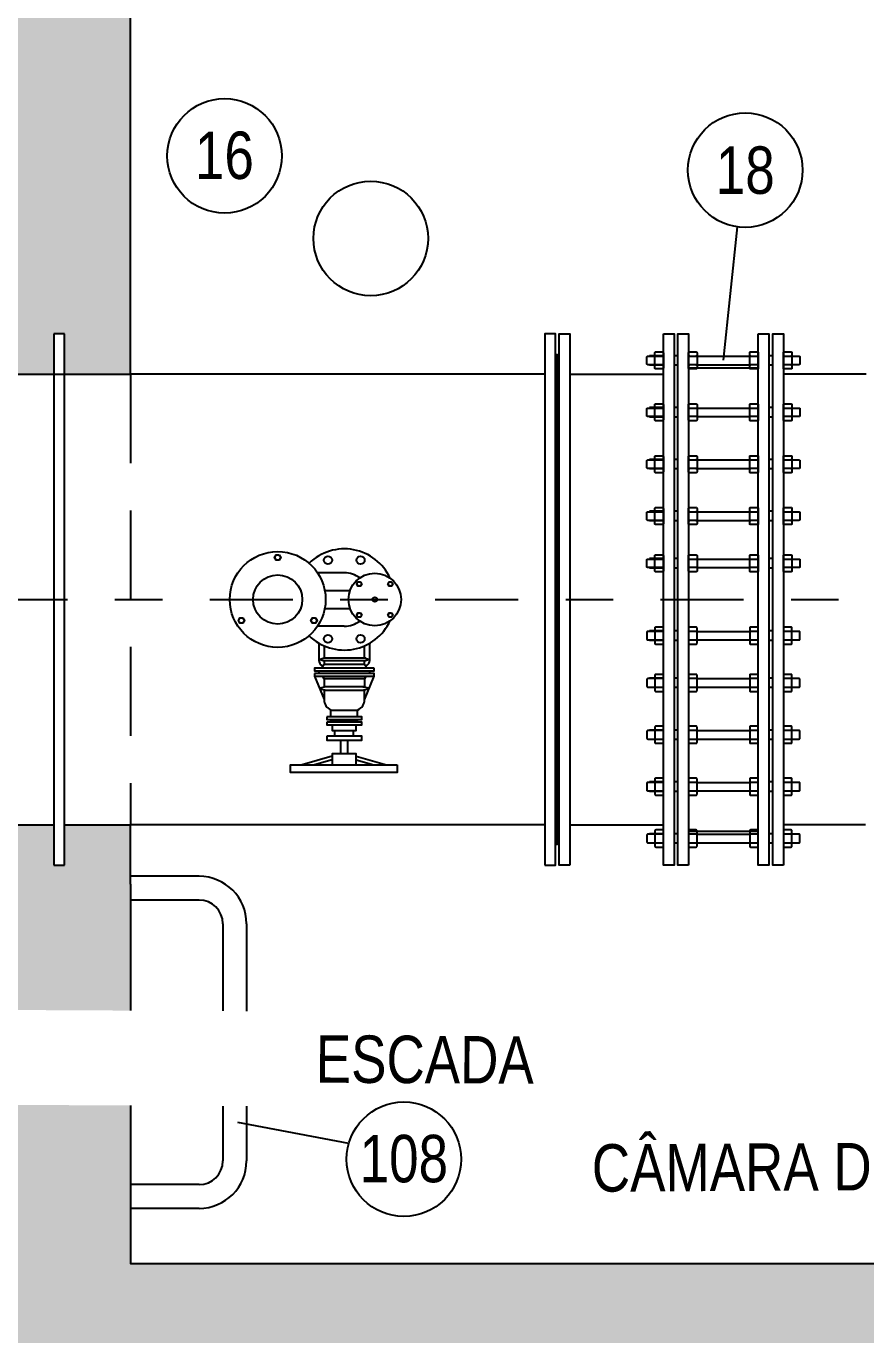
# Model space of a CAD drawing. Header units: feet. Extents: x 0 to 285175, y 0 to 9111378.
# Drawn here: x 285102.348 to 285104.118, y 9111372.079 to 9111374.838 of the extents above; entities that cross this region are included whole.
import ezdxf
from ezdxf.enums import TextEntityAlignment as Align

# ---------------------------------------------------------------- set-up
doc = ezdxf.new("R2010")
doc.units = ezdxf.units.FT
doc.header["$MEASUREMENT"] = 0
doc.linetypes.add('DASHDOT', pattern=[1, 0.5, -0.25, 0, -0.25])
doc.linetypes.add('HIDDEN', pattern=[0.375, 0.25, -0.125])
for name, color, linetype in [('01', 1, 'CONTINUOUS'), ('01PROJ', 1, 'HIDDEN'), ('EIXO', 1, 'DASHDOT'), ('FLANGES', 7, 'CONTINUOUS'), ('H-SA-CONTORNO', 2, 'CONTINUOUS'), ('H-SA-ESTRUTURA (CORTE)', 5, 'CONTINUOUS'), ('H-SA-HTC CONCRETO', 253, 'CONTINUOUS'), ('H-SA-TEXTO', 2, 'CONTINUOUS'), ('INDIC', 2, 'CONTINUOUS'), ('Top View-Ferro Fundido - JGS - K7(Esgoto)', 7, 'CONTINUOUS')]:
    doc.layers.add(name, color=color, linetype=linetype)
doc.styles.add('EGC_Arial_2.0mm', font='arial.ttf', dxfattribs={"width": 0.8, "height": 2})

msp = doc.modelspace()

# ---------------------------------------------------------------- hatches: boundary and pattern name
at = {"layer": 'H-SA-HTC CONCRETO'}
h = msp.add_hatch(color=256, dxfattribs=at)
h.dxf.hatch_style = 1
h.paths.add_polyline_path([(285098.2176, 9111375.0292), (285101.2176, 9111375.0292), (285101.2176, 9111375.3292), (285097.0676, 9111375.3292), (285097.0676, 9111374.8792), (285098.0676, 9111374.8792)])
h.paths.add_polyline_path([(285101.2176, 9111372.2292), (285098.2176, 9111372.2292), (285098.0676, 9111372.3792), (285097.0676, 9111372.3792), (285097.0676, 9111371.7792), (285098.0676, 9111371.7792), (285098.2176, 9111371.9292), (285101.2176, 9111371.9292)])
h.paths.add_polyline_path([(285106.3676, 9111370.0542), (285106.2289, 9111370.0542), (285106.2289, 9111369.9692), (285106.2064, 9111369.9692), (285106.2064, 9111370.0542), (285106.0676, 9111370.0542), (285106.0676, 9111369.1292), (285105.2176, 9111369.1292), (285102.5676, 9111369.1292), (285102.5676, 9111369.9292), (285102.5676, 9111370.0542), (285102.4289, 9111370.0542), (285102.4289, 9111369.9692), (285102.4064, 9111369.9692), (285102.4064, 9111370.0542), (285102.2676, 9111370.0542), (285102.2676, 9111369.2292), (285102.1676, 9111369.1292), (285098.2176, 9111369.1292), (285098.0676, 9111369.2792), (285097.0676, 9111369.2792), (285097.0676, 9111368.6792), (285098.0676, 9111368.6792), (285098.2176, 9111368.8292), (285102.1676, 9111368.8292), (285102.2676, 9111368.7292), (285102.2676, 9111368.1042), (285102.4064, 9111368.1042), (285102.4064, 9111368.1892), (285102.4289, 9111368.1892), (285102.4289, 9111368.1042), (285102.5676, 9111368.1042), (285102.5676, 9111368.8292), (285103.4176, 9111368.8292), (285105.2176, 9111368.8292), (285106.0676, 9111368.8292), (285106.0676, 9111368.1042), (285106.2064, 9111368.1042), (285106.2064, 9111368.1892), (285106.2289, 9111368.1892), (285106.2289, 9111368.1042), (285106.3676, 9111368.1042)])
h.paths.add_polyline_path([(285100.4525, 9111366.7292), (285098.2176, 9111366.7292), (285098.0676, 9111366.8792), (285097.0676, 9111366.8792), (285097.0676, 9111366.4292), (285100.2966, 9111366.4292)])
h.paths.add_polyline_path([(285106.3676, 9111367.4542), (285106.2289, 9111367.4542), (285106.2289, 9111367.3692), (285106.2064, 9111367.3692), (285106.2064, 9111367.4542), (285106.0676, 9111367.4542), (285106.0676, 9111366.7292), (285105.2176, 9111366.7292), (285104.1747, 9111366.7292), (285104.0434, 9111366.4292), (285106.3676, 9111366.4292)])
h.paths.add_polyline_path([(285106.3676, 9111373.1542), (285106.2289, 9111373.1542), (285106.2289, 9111373.0692), (285106.2064, 9111373.0692), (285106.2064, 9111373.1542), (285106.0676, 9111373.1542), (285106.0676, 9111372.2292), (285105.2176, 9111372.2292), (285104.3176, 9111372.2292), (285104.3176, 9111371.9292), (285105.2176, 9111371.9292), (285106.0676, 9111371.9292), (285106.0676, 9111371.0042), (285106.2064, 9111371.0042), (285106.2064, 9111371.0892), (285106.2289, 9111371.0892), (285106.2289, 9111371.0042), (285106.3676, 9111371.0042)])
h.paths.add_polyline_path([(285104.3176, 9111372.2292), (285102.5676, 9111372.2292), (285102.5676, 9111373.0292), (285102.5676, 9111373.1542), (285102.4289, 9111373.1542), (285102.4289, 9111373.0692), (285102.4064, 9111373.0692), (285102.4064, 9111373.1542), (285102.2676, 9111373.1542), (285102.2676, 9111372.3292), (285102.1676, 9111372.2292), (285101.2176, 9111372.2292), (285101.2176, 9111371.9292), (285102.1676, 9111371.9292), (285102.2676, 9111371.8292), (285102.2676, 9111371.0042), (285102.4064, 9111371.0042), (285102.4064, 9111371.0892), (285102.4289, 9111371.0892), (285102.4289, 9111371.0042), (285102.5676, 9111371.0042), (285102.5676, 9111371.9292), (285103.4176, 9111371.9292), (285104.3176, 9111371.9292)])
h.paths.add_polyline_path([(285104.3176, 9111375.3292), (285101.2176, 9111375.3292), (285101.2176, 9111375.0292), (285102.1676, 9111375.0292), (285102.2676, 9111374.9292), (285102.2676, 9111374.1042), (285102.4064, 9111374.1042), (285102.4064, 9111374.1892), (285102.4289, 9111374.1892), (285102.4289, 9111374.1042), (285102.5676, 9111374.1042), (285102.5676, 9111375.0292), (285103.4176, 9111375.0292), (285104.3176, 9111375.0292)])
h.paths.add_polyline_path([(285106.3676, 9111375.3292), (285104.3176, 9111375.3292), (285104.3176, 9111375.0292), (285105.2176, 9111375.0292), (285106.0676, 9111375.0292), (285106.0676, 9111374.1042), (285106.2064, 9111374.1042), (285106.2064, 9111374.1892), (285106.2289, 9111374.1892), (285106.2289, 9111374.1042), (285106.3676, 9111374.1042)])
h.paths.add_polyline_path([(285096.5676, 9111375.0792), (285096.5676, 9111375.3292), (285092.2576, 9111375.3292), (285092.2576, 9111374.9292), (285095.1576, 9111374.9292), (285095.1576, 9111375.0792)])
h.paths.add_polyline_path([(285096.5536, 9111366.4292), (285096.5536, 9111366.6792), (285095.1576, 9111366.6792), (285095.1576, 9111366.8292), (285092.2576, 9111366.8292), (285092.2576, 9111366.4292)])
h.paths.add_polyline_path([(285096.5536, 9111366.8292), (285096.5536, 9111366.4292), (285097.0676, 9111366.4292), (285097.0676, 9111366.8792), (285096.7676, 9111366.8792), (285096.7676, 9111366.6792), (285096.5676, 9111366.6792), (285096.5676, 9111366.8292)])

# ---------------------------------------------------------------- linework, layer by layer
at = {"layer": '01', "color": 1}
for p, q in [((285103.0186, 9111373.6853), (285102.9622, 9111373.6853)), ((285103.0186, 9111373.5731), (285102.9622, 9111373.5731)), ((285102.9989, 9111373.3412), (285102.9989, 9111373.3532)), ((285102.9933, 9111373.2992), (285102.9296, 9111373.2804)), ((285102.9933, 9111373.2914), (285102.9561, 9111373.2804))]:
    msp.add_line(p, q, dxfattribs=at)
at = {"layer": '01', "color": 1, "ltscale": 0.2}
for p, q in [((285102.9775, 9111373.6479), (285103.0307, 9111373.6479)), ((285102.9775, 9111373.6105), (285103.0307, 9111373.6105)), ((285102.9761, 9111373.4998), (285102.9761, 9111373.4929)), ((285103.0611, 9111373.4929), (285103.0611, 9111373.4998)), ((285102.9559, 9111373.4676), (285102.9761, 9111373.4186)), ((285102.9726, 9111373.489), (285102.9733, 9111373.4887)), ((285103.0611, 9111373.4177), (285103.0813, 9111373.4676)), ((285103.0639, 9111373.4887), (285103.0645, 9111373.489)), ((285102.9761, 9111373.4619), (285102.9761, 9111373.4446)), ((285103.0611, 9111373.4619), (285103.0611, 9111373.4446)), ((285102.9905, 9111373.3821), (285102.9905, 9111373.3961)), ((285103.0467, 9111373.3821), (285103.0467, 9111373.3961)), ((285102.9905, 9111373.3708), (285102.9905, 9111373.3764)), ((285102.9905, 9111373.3736), (285103.0467, 9111373.3736)), ((285103.0383, 9111373.3412), (285103.0383, 9111373.3532)), ((285103.0467, 9111373.3708), (285103.0467, 9111373.3764)), ((285103.0113, 9111373.3036), (285103.0113, 9111373.3328)), ((285103.0259, 9111373.3036), (285103.0259, 9111373.3328)), ((285103.0439, 9111373.2992), (285103.1076, 9111373.2804)), ((285103.0439, 9111373.2914), (285103.081, 9111373.2804))]:
    msp.add_line(p, q, dxfattribs=at)
at = {"layer": '01', "color": 1}
for points in [[(285102.8815, 9111373.7231), (285102.8847, 9111373.7174), (285102.8815, 9111373.7118), (285102.875, 9111373.7118), (285102.8718, 9111373.7174), (285102.875, 9111373.7231)], [(285103.0526, 9111373.6666), (285103.0553, 9111373.662), (285103.0526, 9111373.6574), (285103.0473, 9111373.6574), (285103.0447, 9111373.662), (285103.0473, 9111373.6666)], [(285103.1183, 9111373.6666), (285103.121, 9111373.662), (285103.1183, 9111373.6574), (285103.113, 9111373.6574), (285103.1103, 9111373.662), (285103.113, 9111373.6666)], [(285102.9579, 9111373.5907), (285102.9611, 9111373.5851), (285102.9579, 9111373.5794), (285102.9514, 9111373.5794), (285102.9482, 9111373.5851), (285102.9514, 9111373.5907)], [(285103.0526, 9111373.601), (285103.0553, 9111373.5963), (285103.0526, 9111373.5917), (285103.0473, 9111373.5917), (285103.0447, 9111373.5963), (285103.0473, 9111373.601)], [(285103.1183, 9111373.601), (285103.121, 9111373.5963), (285103.1183, 9111373.5917), (285103.113, 9111373.5917), (285103.1103, 9111373.5963), (285103.113, 9111373.601)]]:
    msp.add_lwpolyline(points, close=True, dxfattribs=at)
at = {"layer": '01', "color": 1, "ltscale": 0.2}
for points in [[(285102.9649, 9111373.5371), (285102.9649, 9111373.5016, 0.284079), (285102.9726, 9111373.489)], [(285103.0645, 9111373.489, 0.284079), (285103.0723, 9111373.5016), (285103.0723, 9111373.5371)], [(285103.063, 9111373.5058), (285103.0723, 9111373.503), (285103.063, 9111373.5002, -0.072993), (285103.059, 9111373.4996), (285102.9782, 9111373.4996, -0.072993), (285102.9741, 9111373.5002), (285102.9649, 9111373.503), (285102.9741, 9111373.5058, -0.072993), (285102.9782, 9111373.5064), (285103.059, 9111373.5064, -0.072993), (285103.063, 9111373.5058, 0.072993), (285103.059, 9111373.5064)], [(285103.0575, 9111373.4451), (285102.9799, 9111373.4451, 0.072993), (285102.9758, 9111373.4445), (285102.9666, 9111373.4417), (285102.9758, 9111373.4389, 0.072993), (285102.9799, 9111373.4383), (285103.0575, 9111373.4383, 0.072993), (285103.0615, 9111373.4389), (285103.0708, 9111373.4417), (285103.0615, 9111373.4445, 0.072993), (285103.0575, 9111373.4451, -0.072993), (285103.0615, 9111373.4445)], [(285102.9761, 9111373.4388), (285102.9761, 9111373.4186, 0.292862), (285102.9905, 9111373.3961), (285103.0467, 9111373.3961, 0.313643), (285103.0611, 9111373.4186), (285103.0611, 9111373.4388)]]:
    msp.add_lwpolyline(points, format="xyb", dxfattribs=at)
for points in [[(285102.9761, 9111373.5314), (285102.9761, 9111373.5062)], [(285103.0611, 9111373.5062), (285103.0611, 9111373.5314)], [(285102.9705, 9111373.4844), (285102.9761, 9111373.4929), (285103.0611, 9111373.4929), (285103.0667, 9111373.4844)], [(285103.0648, 9111373.4676), (285103.0611, 9111373.4619), (285102.9761, 9111373.4619), (285102.9724, 9111373.4676)], [(285102.9933, 9111373.3652), (285102.9933, 9111373.3532), (285103.0439, 9111373.3532), (285103.0439, 9111373.3652)], [(285103.0439, 9111373.2804), (285103.0439, 9111373.3036), (285102.9933, 9111373.3036), (285102.9933, 9111373.2804)]]:
    msp.add_lwpolyline(points, dxfattribs=at)
for points in [[(285103.0813, 9111373.4844), (285102.9559, 9111373.4844), (285102.9559, 9111373.4788), (285103.0813, 9111373.4788)], [(285102.9559, 9111373.4732), (285102.9559, 9111373.4676), (285103.0813, 9111373.4676), (285103.0813, 9111373.4732)], [(285102.982, 9111373.3821), (285102.982, 9111373.3764), (285103.0552, 9111373.3764), (285103.0552, 9111373.3821)], [(285102.982, 9111373.3708), (285102.982, 9111373.3652), (285103.0552, 9111373.3652), (285103.0552, 9111373.3708)], [(285102.982, 9111373.3412), (285102.982, 9111373.3328), (285103.0552, 9111373.3328), (285103.0552, 9111373.3412)], [(285103.1301, 9111373.2804), (285103.1301, 9111373.2647), (285102.9051, 9111373.2647), (285102.9051, 9111373.2804)]]:
    msp.add_lwpolyline(points, close=True, dxfattribs=at)
at = {"layer": '01', "color": 1}
for centre, radius in [((285102.8782, 9111373.7174), 0.00561), ((285102.9842, 9111373.7121), 0.0086), ((285103.0529, 9111373.7121), 0.0086), ((285103.05, 9111373.662), 0.00461), ((285103.1157, 9111373.662), 0.00461), ((285103.0828, 9111373.6292), 0.00489), ((285102.9547, 9111373.5851), 0.00561), ((285103.05, 9111373.5963), 0.00461), ((285103.1157, 9111373.5963), 0.00461), ((285102.9842, 9111373.5462), 0.0086), ((285103.0529, 9111373.5462), 0.0086)]:
    msp.add_circle(centre, radius, dxfattribs=at)
for centre, radius, start, end in [((285103.0186, 9111373.6292), 0.1066, 24.8904, 134.2027), ((285103.0186, 9111373.6292), 0.0561, 54.2977, 90), ((285103.0186, 9111373.6292), 0.0561, 270, 305.7023), ((285102.9705, 9111373.476), 0.00562, 150, 210)]:
    msp.add_arc(centre, radius, start, end, dxfattribs=at)
at = {"layer": '01', "color": 1, "ltscale": 0.2}
for centre, radius, start, end in [((285103.0186, 9111373.6292), 0.1066, 225.7973, 335.1096), ((285103.0667, 9111373.476), 0.00562, 330, 30)]:
    msp.add_arc(centre, radius, start, end, dxfattribs=at)
at = {"layer": '01PROJ', "color": 1, "ltscale": 25}
msp.add_lwpolyline([(285102.4064, 9111373.0692), (285102.4289, 9111373.0692), (285102.4289, 9111374.1892), (285102.4064, 9111374.1892)], close=True, dxfattribs=at)
at = {"layer": 'EIXO', "ltscale": 0.35}
msp.add_line((285100.3602, 9111373.6293), (285113.4568, 9111373.6293), dxfattribs=at)
at = {"layer": 'FLANGES', "color": 2}
for centre, radius in [((285102.8782, 9111373.6292), 0.101), ((285103.0828, 9111373.6292), 0.0554), ((285102.8782, 9111373.6292), 0.0518)]:
    msp.add_circle(centre, radius, dxfattribs=at)
at = {"layer": 'H-SA-CONTORNO', "color": 1, "linetype": 'HIDDEN', "ltscale": 0.75}
msp.add_line((285102.5676, 9111374.1042), (285102.5676, 9111373.1542), dxfattribs=at)
at = {"layer": 'H-SA-ESTRUTURA (CORTE)'}
for p, q in [((285102.5676, 9111374.1042), (285102.5676, 9111375.0292)), ((285102.5676, 9111373.0292), (285102.5676, 9111373.1542))]:
    msp.add_line(p, q, dxfattribs=at)
msp.add_lwpolyline([(285102.5676, 9111373.0292), (285102.5676, 9111372.2292), (285105.2176, 9111372.2292)], dxfattribs=at)
at = {"layer": 'INDIC', "color": 1, "linetype": 'Continuous'}
for p, q in [((285103.8465, 9111374.4147), (285103.8168, 9111374.1336)), ((285103.0281, 9111372.4827), (285102.794, 9111372.5268))]:
    msp.add_line(p, q, dxfattribs=at)
for centre in [(285102.7662, 9111374.5642), (285103.8637, 9111374.5342), (285103.0743, 9111374.3902)]:
    msp.add_circle(centre, 0.1207, dxfattribs=at)
at = {"layer": 'Top View-Ferro Fundido - JGS - K7(Esgoto)', "color": 1, "linetype": 'ByBlock', "lineweight": -2}
for p, q in [((285103.6911, 9111374.143), (285103.6621, 9111374.143)), ((285103.6749, 9111374.142), (285103.6893, 9111374.142)), ((285103.7216, 9111374.143), (285103.7136, 9111374.143)), ((285103.7459, 9111374.142), (285103.7603, 9111374.142)), ((285103.7621, 9111374.142), (285103.8731, 9111374.142)), ((285103.8749, 9111374.142), (285103.8893, 9111374.142)), ((285103.9216, 9111374.143), (285103.9136, 9111374.143)), ((285103.9459, 9111374.142), (285103.9603, 9111374.142)), ((285102.2676, 9111374.1042), (285102.5676, 9111374.1042)), ((285103.4411, 9111374.1042), (285102.5676, 9111374.1042)), ((285103.4941, 9111374.1042), (285103.6911, 9111374.1042)), ((285103.6911, 9111374.123), (285103.6621, 9111374.123)), ((285103.6893, 9111374.124), (285103.6749, 9111374.124)), ((285103.7216, 9111374.123), (285103.7136, 9111374.123)), ((285103.7441, 9111374.1173), (285103.8911, 9111374.1173)), ((285103.7603, 9111374.124), (285103.7459, 9111374.124)), ((285103.7621, 9111374.124), (285103.8731, 9111374.124)), ((285103.8893, 9111374.124), (285103.8749, 9111374.124)), ((285103.9216, 9111374.123), (285103.9136, 9111374.123)), ((285104.1186, 9111374.1042), (285103.9441, 9111374.1042)), ((285103.9603, 9111374.124), (285103.9459, 9111374.124)), ((285103.6911, 9111374.0337), (285103.6621, 9111374.0337)), ((285103.6749, 9111374.0327), (285103.6893, 9111374.0327)), ((285103.7216, 9111374.0337), (285103.7136, 9111374.0337)), ((285103.7459, 9111374.0327), (285103.7603, 9111374.0327)), ((285103.7621, 9111374.0327), (285103.8731, 9111374.0327)), ((285103.8749, 9111374.0327), (285103.8893, 9111374.0327)), ((285103.9216, 9111374.0337), (285103.9136, 9111374.0337)), ((285103.9459, 9111374.0327), (285103.9603, 9111374.0327)), ((285103.6911, 9111374.0137), (285103.6621, 9111374.0137)), ((285103.6893, 9111374.0147), (285103.6749, 9111374.0147)), ((285103.7216, 9111374.0137), (285103.7136, 9111374.0137)), ((285103.7603, 9111374.0147), (285103.7459, 9111374.0147)), ((285103.7621, 9111374.0147), (285103.8731, 9111374.0147)), ((285103.8893, 9111374.0147), (285103.8749, 9111374.0147)), ((285103.9216, 9111374.0137), (285103.9136, 9111374.0137)), ((285103.9603, 9111374.0147), (285103.9459, 9111374.0147)), ((285103.6911, 9111373.9243), (285103.6621, 9111373.9243)), ((285103.6749, 9111373.9233), (285103.6893, 9111373.9233)), ((285103.6893, 9111373.9053), (285103.6749, 9111373.9053)), ((285103.7216, 9111373.9243), (285103.7136, 9111373.9243)), ((285103.7459, 9111373.9233), (285103.7603, 9111373.9233)), ((285103.7603, 9111373.9053), (285103.7459, 9111373.9053)), ((285103.7621, 9111373.9233), (285103.8731, 9111373.9233)), ((285103.7621, 9111373.9053), (285103.8731, 9111373.9053)), ((285103.8749, 9111373.9233), (285103.8893, 9111373.9233)), ((285103.8893, 9111373.9053), (285103.8749, 9111373.9053)), ((285103.9216, 9111373.9243), (285103.9136, 9111373.9243)), ((285103.9459, 9111373.9233), (285103.9603, 9111373.9233)), ((285103.9603, 9111373.9053), (285103.9459, 9111373.9053)), ((285103.6911, 9111373.9043), (285103.6621, 9111373.9043)), ((285103.7216, 9111373.9043), (285103.7136, 9111373.9043)), ((285103.9216, 9111373.9043), (285103.9136, 9111373.9043)), ((285103.6911, 9111373.815), (285103.6621, 9111373.815)), ((285103.6911, 9111373.795), (285103.6621, 9111373.795)), ((285103.6749, 9111373.814), (285103.6893, 9111373.814)), ((285103.6893, 9111373.796), (285103.6749, 9111373.796)), ((285103.7216, 9111373.815), (285103.7136, 9111373.815)), ((285103.7216, 9111373.795), (285103.7136, 9111373.795)), ((285103.7459, 9111373.814), (285103.7603, 9111373.814)), ((285103.7603, 9111373.796), (285103.7459, 9111373.796)), ((285103.7621, 9111373.814), (285103.8731, 9111373.814)), ((285103.7621, 9111373.796), (285103.8731, 9111373.796)), ((285103.8749, 9111373.814), (285103.8893, 9111373.814)), ((285103.8893, 9111373.796), (285103.8749, 9111373.796)), ((285103.9216, 9111373.815), (285103.9136, 9111373.815)), ((285103.9216, 9111373.795), (285103.9136, 9111373.795)), ((285103.9459, 9111373.814), (285103.9603, 9111373.814)), ((285103.9603, 9111373.796), (285103.9459, 9111373.796)), ((285103.6911, 9111373.7154), (285103.6621, 9111373.7154)), ((285103.6749, 9111373.7144), (285103.6893, 9111373.7144)), ((285103.7216, 9111373.7154), (285103.7136, 9111373.7154)), ((285103.7459, 9111373.7144), (285103.7603, 9111373.7144)), ((285103.7621, 9111373.7144), (285103.8731, 9111373.7144)), ((285103.8749, 9111373.7144), (285103.8893, 9111373.7144)), ((285103.9216, 9111373.7154), (285103.9136, 9111373.7154)), ((285103.9459, 9111373.7144), (285103.9603, 9111373.7144)), ((285103.6911, 9111373.6954), (285103.6621, 9111373.6954)), ((285103.6893, 9111373.6964), (285103.6749, 9111373.6964)), ((285103.7216, 9111373.6954), (285103.7136, 9111373.6954)), ((285103.7603, 9111373.6964), (285103.7459, 9111373.6964)), ((285103.7621, 9111373.6964), (285103.8731, 9111373.6964)), ((285103.8893, 9111373.6964), (285103.8749, 9111373.6964)), ((285103.9216, 9111373.6954), (285103.9136, 9111373.6954)), ((285103.9603, 9111373.6964), (285103.9459, 9111373.6964)), ((285103.6911, 9111373.5629), (285103.6621, 9111373.5629)), ((285103.6893, 9111373.5619), (285103.6749, 9111373.5619)), ((285103.7216, 9111373.5629), (285103.7136, 9111373.5629)), ((285103.7603, 9111373.5619), (285103.7459, 9111373.5619)), ((285103.7621, 9111373.5619), (285103.8731, 9111373.5619)), ((285103.8893, 9111373.5619), (285103.8749, 9111373.5619)), ((285103.9216, 9111373.5629), (285103.9136, 9111373.5629)), ((285103.9603, 9111373.5619), (285103.9459, 9111373.5619)), ((285103.6911, 9111373.5429), (285103.6621, 9111373.5429)), ((285103.6749, 9111373.5439), (285103.6893, 9111373.5439)), ((285103.7216, 9111373.5429), (285103.7136, 9111373.5429)), ((285103.7459, 9111373.5439), (285103.7603, 9111373.5439)), ((285103.7621, 9111373.5439), (285103.8731, 9111373.5439)), ((285103.8749, 9111373.5439), (285103.8893, 9111373.5439)), ((285103.9216, 9111373.5429), (285103.9136, 9111373.5429)), ((285103.9459, 9111373.5439), (285103.9603, 9111373.5439)), ((285103.6911, 9111373.4634), (285103.6621, 9111373.4634)), ((285103.7216, 9111373.4634), (285103.7136, 9111373.4634)), ((285103.9216, 9111373.4634), (285103.9136, 9111373.4634)), ((285103.6911, 9111373.4434), (285103.6621, 9111373.4434)), ((285103.6893, 9111373.4624), (285103.6749, 9111373.4624)), ((285103.6749, 9111373.4444), (285103.6893, 9111373.4444)), ((285103.7216, 9111373.4434), (285103.7136, 9111373.4434)), ((285103.7603, 9111373.4624), (285103.7459, 9111373.4624)), ((285103.7459, 9111373.4444), (285103.7603, 9111373.4444)), ((285103.7621, 9111373.4624), (285103.8731, 9111373.4624)), ((285103.7621, 9111373.4444), (285103.8731, 9111373.4444)), ((285103.8893, 9111373.4624), (285103.8749, 9111373.4624)), ((285103.8749, 9111373.4444), (285103.8893, 9111373.4444)), ((285103.9216, 9111373.4434), (285103.9136, 9111373.4434)), ((285103.9603, 9111373.4624), (285103.9459, 9111373.4624)), ((285103.9459, 9111373.4444), (285103.9603, 9111373.4444)), ((285103.6911, 9111373.354), (285103.6621, 9111373.354)), ((285103.6893, 9111373.353), (285103.6749, 9111373.353)), ((285103.7216, 9111373.354), (285103.7136, 9111373.354)), ((285103.7603, 9111373.353), (285103.7459, 9111373.353)), ((285103.7621, 9111373.353), (285103.8731, 9111373.353)), ((285103.8893, 9111373.353), (285103.8749, 9111373.353)), ((285103.9216, 9111373.354), (285103.9136, 9111373.354)), ((285103.9603, 9111373.353), (285103.9459, 9111373.353)), ((285103.6911, 9111373.334), (285103.6621, 9111373.334)), ((285103.6749, 9111373.335), (285103.6893, 9111373.335)), ((285103.7216, 9111373.334), (285103.7136, 9111373.334)), ((285103.7459, 9111373.335), (285103.7603, 9111373.335)), ((285103.7621, 9111373.335), (285103.8731, 9111373.335)), ((285103.8749, 9111373.335), (285103.8893, 9111373.335)), ((285103.9216, 9111373.334), (285103.9136, 9111373.334)), ((285103.9459, 9111373.335), (285103.9603, 9111373.335)), ((285103.6911, 9111373.2447), (285103.6621, 9111373.2447)), ((285103.6893, 9111373.2437), (285103.6749, 9111373.2437)), ((285103.7216, 9111373.2447), (285103.7136, 9111373.2447)), ((285103.7603, 9111373.2437), (285103.7459, 9111373.2437)), ((285103.7621, 9111373.2437), (285103.8731, 9111373.2437)), ((285103.8893, 9111373.2437), (285103.8749, 9111373.2437)), ((285103.9216, 9111373.2447), (285103.9136, 9111373.2447)), ((285103.9603, 9111373.2437), (285103.9459, 9111373.2437)), ((285103.6911, 9111373.2247), (285103.6621, 9111373.2247)), ((285103.6749, 9111373.2257), (285103.6893, 9111373.2257)), ((285103.7216, 9111373.2247), (285103.7136, 9111373.2247)), ((285103.7459, 9111373.2257), (285103.7603, 9111373.2257)), ((285103.7621, 9111373.2257), (285103.8731, 9111373.2257)), ((285103.8749, 9111373.2257), (285103.8893, 9111373.2257)), ((285103.9216, 9111373.2247), (285103.9136, 9111373.2247)), ((285103.9459, 9111373.2257), (285103.9603, 9111373.2257)), ((285102.2676, 9111373.1542), (285102.4064, 9111373.1542)), ((285102.4289, 9111373.1542), (285102.5676, 9111373.1542)), ((285103.0552, 9111373.1542), (285102.5676, 9111373.1542)), ((285103.4411, 9111373.1542), (285103.0552, 9111373.1542)), ((285103.4941, 9111373.1542), (285103.6911, 9111373.1542)), ((285103.6911, 9111373.1354), (285103.6621, 9111373.1354)), ((285103.6893, 9111373.1344), (285103.6749, 9111373.1344)), ((285103.7216, 9111373.1354), (285103.7136, 9111373.1354)), ((285103.7441, 9111373.141), (285103.8911, 9111373.141)), ((285103.7603, 9111373.1344), (285103.7459, 9111373.1344)), ((285103.7621, 9111373.1344), (285103.8731, 9111373.1344)), ((285103.8893, 9111373.1344), (285103.8749, 9111373.1344)), ((285103.9216, 9111373.1354), (285103.9136, 9111373.1354)), ((285104.117, 9111373.1542), (285103.9441, 9111373.1542)), ((285103.9603, 9111373.1344), (285103.9459, 9111373.1344)), ((285103.6911, 9111373.1154), (285103.6621, 9111373.1154)), ((285103.6749, 9111373.1164), (285103.6893, 9111373.1164)), ((285103.7216, 9111373.1154), (285103.7136, 9111373.1154)), ((285103.7459, 9111373.1164), (285103.7603, 9111373.1164)), ((285103.7621, 9111373.1164), (285103.8731, 9111373.1164)), ((285103.8749, 9111373.1164), (285103.8893, 9111373.1164)), ((285103.9216, 9111373.1154), (285103.9136, 9111373.1154)), ((285103.9459, 9111373.1164), (285103.9603, 9111373.1164)), ((285102.7126, 9111373.0457), (285102.5676, 9111373.0457)), ((285102.7126, 9111372.9957), (285102.5676, 9111372.9957)), ((285102.7626, 9111372.9457), (285102.7626, 9111372.4457)), ((285102.8126, 9111372.9457), (285102.8126, 9111372.4457)), ((285102.7126, 9111372.3957), (285102.5676, 9111372.3957)), ((285102.7126, 9111372.3457), (285102.5676, 9111372.3457))]:
    msp.add_line(p, q, dxfattribs=at)
for points in [[(285103.4411, 9111373.0692), (285103.4636, 9111373.0692), (285103.4636, 9111374.1892), (285103.4411, 9111374.1892)], [(285103.4941, 9111373.0692), (285103.4716, 9111373.0692), (285103.4716, 9111374.1892), (285103.4941, 9111374.1892)], [(285103.6911, 9111374.1892), (285103.7136, 9111374.1892), (285103.7136, 9111373.0692), (285103.6911, 9111373.0692)], [(285103.7441, 9111373.0692), (285103.7216, 9111373.0692), (285103.7216, 9111374.1892), (285103.7441, 9111374.1892)], [(285103.8911, 9111374.1892), (285103.9136, 9111374.1892), (285103.9136, 9111373.0692), (285103.8911, 9111373.0692)], [(285103.9441, 9111373.0692), (285103.9216, 9111373.0692), (285103.9216, 9111374.1892), (285103.9441, 9111374.1892)], [(285102.805, 9111373.5907), (285102.8083, 9111373.5851), (285102.805, 9111373.5794), (285102.7986, 9111373.5794), (285102.7953, 9111373.5851), (285102.7986, 9111373.5907)]]:
    msp.add_lwpolyline(points, close=True, dxfattribs=at)
for points in [[(285103.4636, 9111373.1132), (285103.4676, 9111373.1132), (285103.4676, 9111374.1452), (285103.4636, 9111374.1452)], [(285103.4716, 9111373.1132), (285103.4676, 9111373.1132), (285103.4676, 9111374.1452), (285103.4716, 9111374.1452)], [(285103.6731, 9111374.1411), (285103.6749, 9111374.142), (285103.6731, 9111374.1429)], [(285103.6911, 9111374.1429), (285103.6893, 9111374.142), (285103.6911, 9111374.1411)], [(285103.7441, 9111374.1411), (285103.7459, 9111374.142), (285103.7441, 9111374.1429)], [(285103.7621, 9111374.1429), (285103.7603, 9111374.142), (285103.7621, 9111374.1411)], [(285103.8731, 9111374.1411), (285103.8749, 9111374.142), (285103.8731, 9111374.1429)], [(285103.8911, 9111374.1429), (285103.8893, 9111374.142), (285103.8911, 9111374.1411)], [(285103.9441, 9111374.1411), (285103.9459, 9111374.142), (285103.9441, 9111374.1429)], [(285103.9621, 9111374.1429), (285103.9603, 9111374.142), (285103.9621, 9111374.1411)], [(285103.6731, 9111374.1231), (285103.6749, 9111374.124), (285103.6731, 9111374.1249)], [(285103.6911, 9111374.1249), (285103.6893, 9111374.124), (285103.6911, 9111374.1231)], [(285103.7441, 9111374.1231), (285103.7459, 9111374.124), (285103.7441, 9111374.1249)], [(285103.7621, 9111374.1249), (285103.7603, 9111374.124), (285103.7621, 9111374.1231)], [(285103.8731, 9111374.1231), (285103.8749, 9111374.124), (285103.8731, 9111374.1249)], [(285103.8911, 9111374.1249), (285103.8893, 9111374.124), (285103.8911, 9111374.1231)], [(285103.9441, 9111374.1231), (285103.9459, 9111374.124), (285103.9441, 9111374.1249)], [(285103.9621, 9111374.1249), (285103.9603, 9111374.124), (285103.9621, 9111374.1231)], [(285103.6731, 9111374.0318), (285103.6749, 9111374.0327), (285103.6731, 9111374.0336)], [(285103.6731, 9111374.0138), (285103.6749, 9111374.0147), (285103.6731, 9111374.0156)], [(285103.6911, 9111374.0336), (285103.6893, 9111374.0327), (285103.6911, 9111374.0318)], [(285103.6911, 9111374.0156), (285103.6893, 9111374.0147), (285103.6911, 9111374.0138)], [(285103.7441, 9111374.0318), (285103.7459, 9111374.0327), (285103.7441, 9111374.0336)], [(285103.7441, 9111374.0138), (285103.7459, 9111374.0147), (285103.7441, 9111374.0156)], [(285103.7621, 9111374.0336), (285103.7603, 9111374.0327), (285103.7621, 9111374.0318)], [(285103.7621, 9111374.0156), (285103.7603, 9111374.0147), (285103.7621, 9111374.0138)], [(285103.8731, 9111374.0318), (285103.8749, 9111374.0327), (285103.8731, 9111374.0336)], [(285103.8731, 9111374.0138), (285103.8749, 9111374.0147), (285103.8731, 9111374.0156)], [(285103.8911, 9111374.0336), (285103.8893, 9111374.0327), (285103.8911, 9111374.0318)], [(285103.8911, 9111374.0156), (285103.8893, 9111374.0147), (285103.8911, 9111374.0138)], [(285103.9441, 9111374.0318), (285103.9459, 9111374.0327), (285103.9441, 9111374.0336)], [(285103.9441, 9111374.0138), (285103.9459, 9111374.0147), (285103.9441, 9111374.0156)], [(285103.9621, 9111374.0336), (285103.9603, 9111374.0327), (285103.9621, 9111374.0318)], [(285103.9621, 9111374.0156), (285103.9603, 9111374.0147), (285103.9621, 9111374.0138)], [(285103.6731, 9111373.9224), (285103.6749, 9111373.9233), (285103.6731, 9111373.9242)], [(285103.6731, 9111373.9044), (285103.6749, 9111373.9053), (285103.6731, 9111373.9062)], [(285103.6911, 9111373.9242), (285103.6893, 9111373.9233), (285103.6911, 9111373.9224)], [(285103.6911, 9111373.9062), (285103.6893, 9111373.9053), (285103.6911, 9111373.9044)], [(285103.7441, 9111373.9224), (285103.7459, 9111373.9233), (285103.7441, 9111373.9242)], [(285103.7441, 9111373.9044), (285103.7459, 9111373.9053), (285103.7441, 9111373.9062)], [(285103.7621, 9111373.9242), (285103.7603, 9111373.9233), (285103.7621, 9111373.9224)], [(285103.7621, 9111373.9062), (285103.7603, 9111373.9053), (285103.7621, 9111373.9044)], [(285103.8731, 9111373.9224), (285103.8749, 9111373.9233), (285103.8731, 9111373.9242)], [(285103.8731, 9111373.9044), (285103.8749, 9111373.9053), (285103.8731, 9111373.9062)], [(285103.8911, 9111373.9242), (285103.8893, 9111373.9233), (285103.8911, 9111373.9224)], [(285103.8911, 9111373.9062), (285103.8893, 9111373.9053), (285103.8911, 9111373.9044)], [(285103.9441, 9111373.9224), (285103.9459, 9111373.9233), (285103.9441, 9111373.9242)], [(285103.9441, 9111373.9044), (285103.9459, 9111373.9053), (285103.9441, 9111373.9062)], [(285103.9621, 9111373.9242), (285103.9603, 9111373.9233), (285103.9621, 9111373.9224)], [(285103.9621, 9111373.9062), (285103.9603, 9111373.9053), (285103.9621, 9111373.9044)], [(285103.6731, 9111373.8131), (285103.6749, 9111373.814), (285103.6731, 9111373.8149)], [(285103.6731, 9111373.7951), (285103.6749, 9111373.796), (285103.6731, 9111373.7969)], [(285103.6911, 9111373.8149), (285103.6893, 9111373.814), (285103.6911, 9111373.8131)], [(285103.6911, 9111373.7969), (285103.6893, 9111373.796), (285103.6911, 9111373.7951)], [(285103.7441, 9111373.8131), (285103.7459, 9111373.814), (285103.7441, 9111373.8149)], [(285103.7441, 9111373.7951), (285103.7459, 9111373.796), (285103.7441, 9111373.7969)], [(285103.7621, 9111373.8149), (285103.7603, 9111373.814), (285103.7621, 9111373.8131)], [(285103.7621, 9111373.7969), (285103.7603, 9111373.796), (285103.7621, 9111373.7951)], [(285103.8731, 9111373.8131), (285103.8749, 9111373.814), (285103.8731, 9111373.8149)], [(285103.8731, 9111373.7951), (285103.8749, 9111373.796), (285103.8731, 9111373.7969)], [(285103.8911, 9111373.8149), (285103.8893, 9111373.814), (285103.8911, 9111373.8131)], [(285103.8911, 9111373.7969), (285103.8893, 9111373.796), (285103.8911, 9111373.7951)], [(285103.9441, 9111373.8131), (285103.9459, 9111373.814), (285103.9441, 9111373.8149)], [(285103.9441, 9111373.7951), (285103.9459, 9111373.796), (285103.9441, 9111373.7969)], [(285103.9621, 9111373.8149), (285103.9603, 9111373.814), (285103.9621, 9111373.8131)], [(285103.9621, 9111373.7969), (285103.9603, 9111373.796), (285103.9621, 9111373.7951)], [(285103.6731, 9111373.7135), (285103.6749, 9111373.7144), (285103.6731, 9111373.7153)], [(285103.6911, 9111373.7153), (285103.6893, 9111373.7144), (285103.6911, 9111373.7135)], [(285103.7441, 9111373.7135), (285103.7459, 9111373.7144), (285103.7441, 9111373.7153)], [(285103.7621, 9111373.7153), (285103.7603, 9111373.7144), (285103.7621, 9111373.7135)], [(285103.8731, 9111373.7135), (285103.8749, 9111373.7144), (285103.8731, 9111373.7153)], [(285103.8911, 9111373.7153), (285103.8893, 9111373.7144), (285103.8911, 9111373.7135)], [(285103.9441, 9111373.7135), (285103.9459, 9111373.7144), (285103.9441, 9111373.7153)], [(285103.9621, 9111373.7153), (285103.9603, 9111373.7144), (285103.9621, 9111373.7135)], [(285103.6731, 9111373.6955), (285103.6749, 9111373.6964), (285103.6731, 9111373.6973)], [(285103.6911, 9111373.6973), (285103.6893, 9111373.6964), (285103.6911, 9111373.6955)], [(285103.7441, 9111373.6955), (285103.7459, 9111373.6964), (285103.7441, 9111373.6973)], [(285103.7621, 9111373.6973), (285103.7603, 9111373.6964), (285103.7621, 9111373.6955)], [(285103.8731, 9111373.6955), (285103.8749, 9111373.6964), (285103.8731, 9111373.6973)], [(285103.8911, 9111373.6973), (285103.8893, 9111373.6964), (285103.8911, 9111373.6955)], [(285103.9441, 9111373.6955), (285103.9459, 9111373.6964), (285103.9441, 9111373.6973)], [(285103.9621, 9111373.6973), (285103.9603, 9111373.6964), (285103.9621, 9111373.6955)], [(285103.6731, 9111373.5628), (285103.6749, 9111373.5619), (285103.6731, 9111373.561)], [(285103.6911, 9111373.561), (285103.6893, 9111373.5619), (285103.6911, 9111373.5628)], [(285103.7441, 9111373.5628), (285103.7459, 9111373.5619), (285103.7441, 9111373.561)], [(285103.7621, 9111373.561), (285103.7603, 9111373.5619), (285103.7621, 9111373.5628)], [(285103.8731, 9111373.5628), (285103.8749, 9111373.5619), (285103.8731, 9111373.561)], [(285103.8911, 9111373.561), (285103.8893, 9111373.5619), (285103.8911, 9111373.5628)], [(285103.9441, 9111373.5628), (285103.9459, 9111373.5619), (285103.9441, 9111373.561)], [(285103.9621, 9111373.561), (285103.9603, 9111373.5619), (285103.9621, 9111373.5628)], [(285103.6731, 9111373.5448), (285103.6749, 9111373.5439), (285103.6731, 9111373.543)], [(285103.6911, 9111373.543), (285103.6893, 9111373.5439), (285103.6911, 9111373.5448)], [(285103.7441, 9111373.5448), (285103.7459, 9111373.5439), (285103.7441, 9111373.543)], [(285103.7621, 9111373.543), (285103.7603, 9111373.5439), (285103.7621, 9111373.5448)], [(285103.8731, 9111373.5448), (285103.8749, 9111373.5439), (285103.8731, 9111373.543)], [(285103.8911, 9111373.543), (285103.8893, 9111373.5439), (285103.8911, 9111373.5448)], [(285103.9441, 9111373.5448), (285103.9459, 9111373.5439), (285103.9441, 9111373.543)], [(285103.9621, 9111373.543), (285103.9603, 9111373.5439), (285103.9621, 9111373.5448)], [(285103.6731, 9111373.4633), (285103.6749, 9111373.4624), (285103.6731, 9111373.4615)], [(285103.6911, 9111373.4615), (285103.6893, 9111373.4624), (285103.6911, 9111373.4633)], [(285103.7441, 9111373.4633), (285103.7459, 9111373.4624), (285103.7441, 9111373.4615)], [(285103.7621, 9111373.4615), (285103.7603, 9111373.4624), (285103.7621, 9111373.4633)], [(285103.8731, 9111373.4633), (285103.8749, 9111373.4624), (285103.8731, 9111373.4615)], [(285103.8911, 9111373.4615), (285103.8893, 9111373.4624), (285103.8911, 9111373.4633)], [(285103.9441, 9111373.4633), (285103.9459, 9111373.4624), (285103.9441, 9111373.4615)], [(285103.9621, 9111373.4615), (285103.9603, 9111373.4624), (285103.9621, 9111373.4633)], [(285103.6731, 9111373.4453), (285103.6749, 9111373.4444), (285103.6731, 9111373.4435)], [(285103.6911, 9111373.4435), (285103.6893, 9111373.4444), (285103.6911, 9111373.4453)], [(285103.7441, 9111373.4453), (285103.7459, 9111373.4444), (285103.7441, 9111373.4435)], [(285103.7621, 9111373.4435), (285103.7603, 9111373.4444), (285103.7621, 9111373.4453)], [(285103.8731, 9111373.4453), (285103.8749, 9111373.4444), (285103.8731, 9111373.4435)], [(285103.8911, 9111373.4435), (285103.8893, 9111373.4444), (285103.8911, 9111373.4453)], [(285103.9441, 9111373.4453), (285103.9459, 9111373.4444), (285103.9441, 9111373.4435)], [(285103.9621, 9111373.4435), (285103.9603, 9111373.4444), (285103.9621, 9111373.4453)], [(285103.6731, 9111373.3539), (285103.6749, 9111373.353), (285103.6731, 9111373.3521)], [(285103.6911, 9111373.3521), (285103.6893, 9111373.353), (285103.6911, 9111373.3539)], [(285103.7441, 9111373.3539), (285103.7459, 9111373.353), (285103.7441, 9111373.3521)], [(285103.7621, 9111373.3521), (285103.7603, 9111373.353), (285103.7621, 9111373.3539)], [(285103.8731, 9111373.3539), (285103.8749, 9111373.353), (285103.8731, 9111373.3521)], [(285103.8911, 9111373.3521), (285103.8893, 9111373.353), (285103.8911, 9111373.3539)], [(285103.9441, 9111373.3539), (285103.9459, 9111373.353), (285103.9441, 9111373.3521)], [(285103.9621, 9111373.3521), (285103.9603, 9111373.353), (285103.9621, 9111373.3539)], [(285103.6731, 9111373.3359), (285103.6749, 9111373.335), (285103.6731, 9111373.3341)], [(285103.6911, 9111373.3341), (285103.6893, 9111373.335), (285103.6911, 9111373.3359)], [(285103.7441, 9111373.3359), (285103.7459, 9111373.335), (285103.7441, 9111373.3341)], [(285103.7621, 9111373.3341), (285103.7603, 9111373.335), (285103.7621, 9111373.3359)], [(285103.8731, 9111373.3359), (285103.8749, 9111373.335), (285103.8731, 9111373.3341)], [(285103.8911, 9111373.3341), (285103.8893, 9111373.335), (285103.8911, 9111373.3359)], [(285103.9441, 9111373.3359), (285103.9459, 9111373.335), (285103.9441, 9111373.3341)], [(285103.9621, 9111373.3341), (285103.9603, 9111373.335), (285103.9621, 9111373.3359)], [(285103.6731, 9111373.2446), (285103.6749, 9111373.2437), (285103.6731, 9111373.2428)], [(285103.6911, 9111373.2428), (285103.6893, 9111373.2437), (285103.6911, 9111373.2446)], [(285103.7441, 9111373.2446), (285103.7459, 9111373.2437), (285103.7441, 9111373.2428)], [(285103.7621, 9111373.2428), (285103.7603, 9111373.2437), (285103.7621, 9111373.2446)], [(285103.8731, 9111373.2446), (285103.8749, 9111373.2437), (285103.8731, 9111373.2428)], [(285103.8911, 9111373.2428), (285103.8893, 9111373.2437), (285103.8911, 9111373.2446)], [(285103.9441, 9111373.2446), (285103.9459, 9111373.2437), (285103.9441, 9111373.2428)], [(285103.9621, 9111373.2428), (285103.9603, 9111373.2437), (285103.9621, 9111373.2446)], [(285103.6731, 9111373.2266), (285103.6749, 9111373.2257), (285103.6731, 9111373.2248)], [(285103.6911, 9111373.2248), (285103.6893, 9111373.2257), (285103.6911, 9111373.2266)], [(285103.7441, 9111373.2266), (285103.7459, 9111373.2257), (285103.7441, 9111373.2248)], [(285103.7621, 9111373.2248), (285103.7603, 9111373.2257), (285103.7621, 9111373.2266)], [(285103.8731, 9111373.2266), (285103.8749, 9111373.2257), (285103.8731, 9111373.2248)], [(285103.8911, 9111373.2248), (285103.8893, 9111373.2257), (285103.8911, 9111373.2266)], [(285103.9441, 9111373.2266), (285103.9459, 9111373.2257), (285103.9441, 9111373.2248)], [(285103.9621, 9111373.2248), (285103.9603, 9111373.2257), (285103.9621, 9111373.2266)], [(285103.6731, 9111373.1353), (285103.6749, 9111373.1344), (285103.6731, 9111373.1335)], [(285103.6911, 9111373.1335), (285103.6893, 9111373.1344), (285103.6911, 9111373.1353)], [(285103.7441, 9111373.1353), (285103.7459, 9111373.1344), (285103.7441, 9111373.1335)], [(285103.7621, 9111373.1335), (285103.7603, 9111373.1344), (285103.7621, 9111373.1353)], [(285103.8731, 9111373.1353), (285103.8749, 9111373.1344), (285103.8731, 9111373.1335)], [(285103.8911, 9111373.1335), (285103.8893, 9111373.1344), (285103.8911, 9111373.1353)], [(285103.9441, 9111373.1353), (285103.9459, 9111373.1344), (285103.9441, 9111373.1335)], [(285103.9621, 9111373.1335), (285103.9603, 9111373.1344), (285103.9621, 9111373.1353)], [(285103.6731, 9111373.1173), (285103.6749, 9111373.1164), (285103.6731, 9111373.1155)], [(285103.6911, 9111373.1155), (285103.6893, 9111373.1164), (285103.6911, 9111373.1173)], [(285103.7441, 9111373.1173), (285103.7459, 9111373.1164), (285103.7441, 9111373.1155)], [(285103.7621, 9111373.1155), (285103.7603, 9111373.1164), (285103.7621, 9111373.1173)], [(285103.8731, 9111373.1173), (285103.8749, 9111373.1164), (285103.8731, 9111373.1155)], [(285103.8911, 9111373.1155), (285103.8893, 9111373.1164), (285103.8911, 9111373.1173)], [(285103.9441, 9111373.1173), (285103.9459, 9111373.1164), (285103.9441, 9111373.1155)], [(285103.9621, 9111373.1155), (285103.9603, 9111373.1164), (285103.9621, 9111373.1173)]]:
    msp.add_lwpolyline(points, dxfattribs=at)
for points in [[(285103.6731, 9111374.124), (285103.6582, 9111374.124, -0.414214), (285103.6564, 9111374.1258), (285103.6564, 9111374.1402, -0.414214), (285103.6582, 9111374.142), (285103.6731, 9111374.142)], [(285103.9621, 9111374.142), (285103.9771, 9111374.142, -0.414214), (285103.9789, 9111374.1402), (285103.9789, 9111374.1258, -0.414214), (285103.9771, 9111374.124), (285103.9621, 9111374.124)], [(285103.6731, 9111374.0147), (285103.6582, 9111374.0147, -0.414214), (285103.6564, 9111374.0165), (285103.6564, 9111374.0309, -0.414214), (285103.6582, 9111374.0327), (285103.6731, 9111374.0327)], [(285103.9621, 9111374.0327), (285103.9771, 9111374.0327, -0.414214), (285103.9789, 9111374.0309), (285103.9789, 9111374.0165, -0.414214), (285103.9771, 9111374.0147), (285103.9621, 9111374.0147)], [(285103.6731, 9111373.9053), (285103.6582, 9111373.9053, -0.414214), (285103.6564, 9111373.9071), (285103.6564, 9111373.9215, -0.414214), (285103.6582, 9111373.9233), (285103.6731, 9111373.9233)], [(285103.9621, 9111373.9233), (285103.9771, 9111373.9233, -0.414214), (285103.9789, 9111373.9215), (285103.9789, 9111373.9071, -0.414214), (285103.9771, 9111373.9053), (285103.9621, 9111373.9053)], [(285103.6731, 9111373.796), (285103.6582, 9111373.796, -0.414214), (285103.6564, 9111373.7978), (285103.6564, 9111373.8122, -0.414214), (285103.6582, 9111373.814), (285103.6731, 9111373.814)], [(285103.9621, 9111373.814), (285103.9771, 9111373.814, -0.414214), (285103.9789, 9111373.8122), (285103.9789, 9111373.7978, -0.414214), (285103.9771, 9111373.796), (285103.9621, 9111373.796)], [(285103.6731, 9111373.6964), (285103.6582, 9111373.6964, -0.414214), (285103.6564, 9111373.6982), (285103.6564, 9111373.7126, -0.414214), (285103.6582, 9111373.7144), (285103.6731, 9111373.7144)], [(285103.9621, 9111373.7144), (285103.9771, 9111373.7144, -0.414214), (285103.9789, 9111373.7126), (285103.9789, 9111373.6982, -0.414214), (285103.9771, 9111373.6964), (285103.9621, 9111373.6964)], [(285103.6731, 9111373.5619), (285103.6582, 9111373.5619, 0.414214), (285103.6564, 9111373.5601), (285103.6564, 9111373.5457, 0.414214), (285103.6582, 9111373.5439), (285103.6731, 9111373.5439)], [(285103.9621, 9111373.5439), (285103.9771, 9111373.5439, 0.414214), (285103.9789, 9111373.5457), (285103.9789, 9111373.5601, 0.414214), (285103.9771, 9111373.5619), (285103.9621, 9111373.5619)], [(285103.6731, 9111373.4624), (285103.6582, 9111373.4624, 0.414214), (285103.6564, 9111373.4606), (285103.6564, 9111373.4462, 0.414214), (285103.6582, 9111373.4444), (285103.6731, 9111373.4444)], [(285103.9621, 9111373.4444), (285103.9771, 9111373.4444, 0.414214), (285103.9789, 9111373.4462), (285103.9789, 9111373.4606, 0.414214), (285103.9771, 9111373.4624), (285103.9621, 9111373.4624)], [(285103.6731, 9111373.353), (285103.6582, 9111373.353, 0.414214), (285103.6564, 9111373.3512), (285103.6564, 9111373.3368, 0.414214), (285103.6582, 9111373.335), (285103.6731, 9111373.335)], [(285103.9621, 9111373.335), (285103.9771, 9111373.335, 0.414214), (285103.9789, 9111373.3368), (285103.9789, 9111373.3512, 0.414214), (285103.9771, 9111373.353), (285103.9621, 9111373.353)], [(285103.6731, 9111373.2437), (285103.6582, 9111373.2437, 0.414214), (285103.6564, 9111373.2419), (285103.6564, 9111373.2275, 0.414214), (285103.6582, 9111373.2257), (285103.6731, 9111373.2257)], [(285103.9621, 9111373.2257), (285103.9771, 9111373.2257, 0.414214), (285103.9789, 9111373.2275), (285103.9789, 9111373.2419, 0.414214), (285103.9771, 9111373.2437), (285103.9621, 9111373.2437)], [(285103.6731, 9111373.1344), (285103.6582, 9111373.1344, 0.414214), (285103.6564, 9111373.1326), (285103.6564, 9111373.1182, 0.414214), (285103.6582, 9111373.1164), (285103.6731, 9111373.1164)], [(285103.9621, 9111373.1164), (285103.9771, 9111373.1164, 0.414214), (285103.9789, 9111373.1182), (285103.9789, 9111373.1326, 0.414214), (285103.9771, 9111373.1344), (285103.9621, 9111373.1344)]]:
    msp.add_lwpolyline(points, format="xyb", dxfattribs=at)
for points in [[(285103.6911, 9111374.1168, -0.414214), (285103.6893, 9111374.115), (285103.6749, 9111374.115, -0.414214), (285103.6731, 9111374.1168), (285103.6731, 9111374.1492, -0.414214), (285103.6749, 9111374.151), (285103.6893, 9111374.151, -0.414214), (285103.6911, 9111374.1492)], [(285103.7621, 9111374.1168, -0.414214), (285103.7603, 9111374.115), (285103.7459, 9111374.115, -0.414214), (285103.7441, 9111374.1168), (285103.7441, 9111374.1492, -0.414214), (285103.7459, 9111374.151), (285103.7603, 9111374.151, -0.414214), (285103.7621, 9111374.1492)], [(285103.8911, 9111374.1168, -0.414214), (285103.8893, 9111374.115), (285103.8749, 9111374.115, -0.414214), (285103.8731, 9111374.1168), (285103.8731, 9111374.1492, -0.414214), (285103.8749, 9111374.151), (285103.8893, 9111374.151, -0.414214), (285103.8911, 9111374.1492)], [(285103.9441, 9111374.1492, -0.414214), (285103.9459, 9111374.151), (285103.9603, 9111374.151, -0.414214), (285103.9621, 9111374.1492), (285103.9621, 9111374.1168, -0.414214), (285103.9603, 9111374.115), (285103.9459, 9111374.115, -0.414214), (285103.9441, 9111374.1168)], [(285103.6911, 9111374.0075, -0.414214), (285103.6893, 9111374.0057), (285103.6749, 9111374.0057, -0.414214), (285103.6731, 9111374.0075), (285103.6731, 9111374.0399, -0.414214), (285103.6749, 9111374.0417), (285103.6893, 9111374.0417, -0.414214), (285103.6911, 9111374.0399)], [(285103.7621, 9111374.0075, -0.414214), (285103.7603, 9111374.0057), (285103.7459, 9111374.0057, -0.414214), (285103.7441, 9111374.0075), (285103.7441, 9111374.0399, -0.414214), (285103.7459, 9111374.0417), (285103.7603, 9111374.0417, -0.414214), (285103.7621, 9111374.0399)], [(285103.8911, 9111374.0075, -0.414214), (285103.8893, 9111374.0057), (285103.8749, 9111374.0057, -0.414214), (285103.8731, 9111374.0075), (285103.8731, 9111374.0399, -0.414214), (285103.8749, 9111374.0417), (285103.8893, 9111374.0417, -0.414214), (285103.8911, 9111374.0399)], [(285103.9441, 9111374.0399, -0.414214), (285103.9459, 9111374.0417), (285103.9603, 9111374.0417, -0.414214), (285103.9621, 9111374.0399), (285103.9621, 9111374.0075, -0.414214), (285103.9603, 9111374.0057), (285103.9459, 9111374.0057, -0.414214), (285103.9441, 9111374.0075)], [(285103.6911, 9111373.8981, -0.414214), (285103.6893, 9111373.8963), (285103.6749, 9111373.8963, -0.414214), (285103.6731, 9111373.8981), (285103.6731, 9111373.9305, -0.414214), (285103.6749, 9111373.9323), (285103.6893, 9111373.9323, -0.414214), (285103.6911, 9111373.9305)], [(285103.7621, 9111373.8981, -0.414214), (285103.7603, 9111373.8963), (285103.7459, 9111373.8963, -0.414214), (285103.7441, 9111373.8981), (285103.7441, 9111373.9305, -0.414214), (285103.7459, 9111373.9323), (285103.7603, 9111373.9323, -0.414214), (285103.7621, 9111373.9305)], [(285103.8911, 9111373.8981, -0.414214), (285103.8893, 9111373.8963), (285103.8749, 9111373.8963, -0.414214), (285103.8731, 9111373.8981), (285103.8731, 9111373.9305, -0.414214), (285103.8749, 9111373.9323), (285103.8893, 9111373.9323, -0.414214), (285103.8911, 9111373.9305)], [(285103.9441, 9111373.9305, -0.414214), (285103.9459, 9111373.9323), (285103.9603, 9111373.9323, -0.414214), (285103.9621, 9111373.9305), (285103.9621, 9111373.8981, -0.414214), (285103.9603, 9111373.8963), (285103.9459, 9111373.8963, -0.414214), (285103.9441, 9111373.8981)], [(285103.6911, 9111373.7888, -0.414214), (285103.6893, 9111373.787), (285103.6749, 9111373.787, -0.414214), (285103.6731, 9111373.7888), (285103.6731, 9111373.8212, -0.414214), (285103.6749, 9111373.823), (285103.6893, 9111373.823, -0.414214), (285103.6911, 9111373.8212)], [(285103.7621, 9111373.7888, -0.414214), (285103.7603, 9111373.787), (285103.7459, 9111373.787, -0.414214), (285103.7441, 9111373.7888), (285103.7441, 9111373.8212, -0.414214), (285103.7459, 9111373.823), (285103.7603, 9111373.823, -0.414214), (285103.7621, 9111373.8212)], [(285103.8911, 9111373.7888, -0.414214), (285103.8893, 9111373.787), (285103.8749, 9111373.787, -0.414214), (285103.8731, 9111373.7888), (285103.8731, 9111373.8212, -0.414214), (285103.8749, 9111373.823), (285103.8893, 9111373.823, -0.414214), (285103.8911, 9111373.8212)], [(285103.9441, 9111373.8212, -0.414214), (285103.9459, 9111373.823), (285103.9603, 9111373.823, -0.414214), (285103.9621, 9111373.8212), (285103.9621, 9111373.7888, -0.414214), (285103.9603, 9111373.787), (285103.9459, 9111373.787, -0.414214), (285103.9441, 9111373.7888)], [(285103.6911, 9111373.6892, -0.414214), (285103.6893, 9111373.6874), (285103.6749, 9111373.6874, -0.414214), (285103.6731, 9111373.6892), (285103.6731, 9111373.7216, -0.414214), (285103.6749, 9111373.7234), (285103.6893, 9111373.7234, -0.414214), (285103.6911, 9111373.7216)], [(285103.7621, 9111373.6892, -0.414214), (285103.7603, 9111373.6874), (285103.7459, 9111373.6874, -0.414214), (285103.7441, 9111373.6892), (285103.7441, 9111373.7216, -0.414214), (285103.7459, 9111373.7234), (285103.7603, 9111373.7234, -0.414214), (285103.7621, 9111373.7216)], [(285103.8911, 9111373.6892, -0.414214), (285103.8893, 9111373.6874), (285103.8749, 9111373.6874, -0.414214), (285103.8731, 9111373.6892), (285103.8731, 9111373.7216, -0.414214), (285103.8749, 9111373.7234), (285103.8893, 9111373.7234, -0.414214), (285103.8911, 9111373.7216)], [(285103.9441, 9111373.7216, -0.414214), (285103.9459, 9111373.7234), (285103.9603, 9111373.7234, -0.414214), (285103.9621, 9111373.7216), (285103.9621, 9111373.6892, -0.414214), (285103.9603, 9111373.6874), (285103.9459, 9111373.6874, -0.414214), (285103.9441, 9111373.6892)], [(285103.6911, 9111373.5691, 0.414214), (285103.6893, 9111373.5709), (285103.6749, 9111373.5709, 0.414214), (285103.6731, 9111373.5691), (285103.6731, 9111373.5367, 0.414214), (285103.6749, 9111373.5349), (285103.6893, 9111373.5349, 0.414214), (285103.6911, 9111373.5367)], [(285103.7621, 9111373.5691, 0.414214), (285103.7603, 9111373.5709), (285103.7459, 9111373.5709, 0.414214), (285103.7441, 9111373.5691), (285103.7441, 9111373.5367, 0.414214), (285103.7459, 9111373.5349), (285103.7603, 9111373.5349, 0.414214), (285103.7621, 9111373.5367)], [(285103.8911, 9111373.5691, 0.414214), (285103.8893, 9111373.5709), (285103.8749, 9111373.5709, 0.414214), (285103.8731, 9111373.5691), (285103.8731, 9111373.5367, 0.414214), (285103.8749, 9111373.5349), (285103.8893, 9111373.5349, 0.414214), (285103.8911, 9111373.5367)], [(285103.9441, 9111373.5367, 0.414214), (285103.9459, 9111373.5349), (285103.9603, 9111373.5349, 0.414214), (285103.9621, 9111373.5367), (285103.9621, 9111373.5691, 0.414214), (285103.9603, 9111373.5709), (285103.9459, 9111373.5709, 0.414214), (285103.9441, 9111373.5691)], [(285103.6911, 9111373.4696, 0.414214), (285103.6893, 9111373.4714), (285103.6749, 9111373.4714, 0.414214), (285103.6731, 9111373.4696), (285103.6731, 9111373.4372, 0.414214), (285103.6749, 9111373.4354), (285103.6893, 9111373.4354, 0.414214), (285103.6911, 9111373.4372)], [(285103.7621, 9111373.4696, 0.414214), (285103.7603, 9111373.4714), (285103.7459, 9111373.4714, 0.414214), (285103.7441, 9111373.4696), (285103.7441, 9111373.4372, 0.414214), (285103.7459, 9111373.4354), (285103.7603, 9111373.4354, 0.414214), (285103.7621, 9111373.4372)], [(285103.8911, 9111373.4696, 0.414214), (285103.8893, 9111373.4714), (285103.8749, 9111373.4714, 0.414214), (285103.8731, 9111373.4696), (285103.8731, 9111373.4372, 0.414214), (285103.8749, 9111373.4354), (285103.8893, 9111373.4354, 0.414214), (285103.8911, 9111373.4372)], [(285103.9441, 9111373.4372, 0.414214), (285103.9459, 9111373.4354), (285103.9603, 9111373.4354, 0.414214), (285103.9621, 9111373.4372), (285103.9621, 9111373.4696, 0.414214), (285103.9603, 9111373.4714), (285103.9459, 9111373.4714, 0.414214), (285103.9441, 9111373.4696)], [(285103.6911, 9111373.3602, 0.414214), (285103.6893, 9111373.362), (285103.6749, 9111373.362, 0.414214), (285103.6731, 9111373.3602), (285103.6731, 9111373.3278, 0.414214), (285103.6749, 9111373.326), (285103.6893, 9111373.326, 0.414214), (285103.6911, 9111373.3278)], [(285103.7621, 9111373.3602, 0.414214), (285103.7603, 9111373.362), (285103.7459, 9111373.362, 0.414214), (285103.7441, 9111373.3602), (285103.7441, 9111373.3278, 0.414214), (285103.7459, 9111373.326), (285103.7603, 9111373.326, 0.414214), (285103.7621, 9111373.3278)], [(285103.8911, 9111373.3602, 0.414214), (285103.8893, 9111373.362), (285103.8749, 9111373.362, 0.414214), (285103.8731, 9111373.3602), (285103.8731, 9111373.3278, 0.414214), (285103.8749, 9111373.326), (285103.8893, 9111373.326, 0.414214), (285103.8911, 9111373.3278)], [(285103.9441, 9111373.3278, 0.414214), (285103.9459, 9111373.326), (285103.9603, 9111373.326, 0.414214), (285103.9621, 9111373.3278), (285103.9621, 9111373.3602, 0.414214), (285103.9603, 9111373.362), (285103.9459, 9111373.362, 0.414214), (285103.9441, 9111373.3602)], [(285103.6911, 9111373.2509, 0.414214), (285103.6893, 9111373.2527), (285103.6749, 9111373.2527, 0.414214), (285103.6731, 9111373.2509), (285103.6731, 9111373.2185, 0.414214), (285103.6749, 9111373.2167), (285103.6893, 9111373.2167, 0.414214), (285103.6911, 9111373.2185)], [(285103.7621, 9111373.2509, 0.414214), (285103.7603, 9111373.2527), (285103.7459, 9111373.2527, 0.414214), (285103.7441, 9111373.2509), (285103.7441, 9111373.2185, 0.414214), (285103.7459, 9111373.2167), (285103.7603, 9111373.2167, 0.414214), (285103.7621, 9111373.2185)], [(285103.8911, 9111373.2509, 0.414214), (285103.8893, 9111373.2527), (285103.8749, 9111373.2527, 0.414214), (285103.8731, 9111373.2509), (285103.8731, 9111373.2185, 0.414214), (285103.8749, 9111373.2167), (285103.8893, 9111373.2167, 0.414214), (285103.8911, 9111373.2185)], [(285103.9441, 9111373.2185, 0.414214), (285103.9459, 9111373.2167), (285103.9603, 9111373.2167, 0.414214), (285103.9621, 9111373.2185), (285103.9621, 9111373.2509, 0.414214), (285103.9603, 9111373.2527), (285103.9459, 9111373.2527, 0.414214), (285103.9441, 9111373.2509)], [(285103.6911, 9111373.1416, 0.414214), (285103.6893, 9111373.1434), (285103.6749, 9111373.1434, 0.414214), (285103.6731, 9111373.1416), (285103.6731, 9111373.1092, 0.414214), (285103.6749, 9111373.1074), (285103.6893, 9111373.1074, 0.414214), (285103.6911, 9111373.1092)], [(285103.7621, 9111373.1416, 0.414214), (285103.7603, 9111373.1434), (285103.7459, 9111373.1434, 0.414214), (285103.7441, 9111373.1416), (285103.7441, 9111373.1092, 0.414214), (285103.7459, 9111373.1074), (285103.7603, 9111373.1074, 0.414214), (285103.7621, 9111373.1092)], [(285103.8911, 9111373.1416, 0.414214), (285103.8893, 9111373.1434), (285103.8749, 9111373.1434, 0.414214), (285103.8731, 9111373.1416), (285103.8731, 9111373.1092, 0.414214), (285103.8749, 9111373.1074), (285103.8893, 9111373.1074, 0.414214), (285103.8911, 9111373.1092)], [(285103.9441, 9111373.1092, 0.414214), (285103.9459, 9111373.1074), (285103.9603, 9111373.1074, 0.414214), (285103.9621, 9111373.1092), (285103.9621, 9111373.1416, 0.414214), (285103.9603, 9111373.1434), (285103.9459, 9111373.1434, 0.414214), (285103.9441, 9111373.1416)]]:
    msp.add_lwpolyline(points, format="xyb", close=True, dxfattribs=at)
msp.add_circle((285102.8018, 9111373.5851), 0.00561, dxfattribs=at)
for centre, radius, start, end in [((285102.7126, 9111372.9457), 0.1, 0, 90), ((285102.7126, 9111372.9457), 0.05, 0, 90), ((285102.7126, 9111372.4457), 0.05, 270, 0), ((285102.7126, 9111372.4457), 0.1, 270, 0)]:
    msp.add_arc(centre, radius, start, end, dxfattribs=at)

# ---------------------------------------------------------------- texts
at = {"layer": 'INDIC', "color": 2, "style": 'EGC_Arial_2.0mm', "width": 0.8}
for s, p in [('16', (285102.7659, 9111374.5655)), ('18', (285103.8637, 9111374.5342)), ('108', (285103.1441, 9111372.4507))]:
    msp.add_text(s, height=0.1, dxfattribs=at).set_placement(p, align=Align.MIDDLE_CENTER)

# ---------------------------------------------------------------- next in the draw order: texts
at = {"layer": 'H-SA-TEXTO', "color": 2, "insert": (285103.188, 9111372.6081), "char_height": 0.1, "width": 3.355817, "attachment_point": 8, "rotation": 359.7131, "style": 'EGC_Arial_2.0mm', "bg_fill": 2}
msp.add_mtext('ESCADA', dxfattribs=at)
at = {"layer": 'H-SA-TEXTO', "color": 2, "insert": (285104.2137, 9111372.4842), "char_height": 0.1, "width": 1.481748, "attachment_point": 2, "rotation": 0.2869, "style": 'EGC_Arial_2.0mm', "bg_fill": 3, "box_fill_scale": 1, "bg_fill_color": 256, "bg_fill_transparency": 0}
msp.add_mtext('CÂMARA DE TRANSIÇÃO', dxfattribs=at)

# ---------------------------------------------------------------- next in the draw order: linework, layer by layer
at = {"layer": 'INDIC', "color": 1, "linetype": 'Continuous'}
msp.add_circle((285103.1441, 9111372.4494), 0.1207, dxfattribs=at)

doc.saveas('drawing.dxf')
